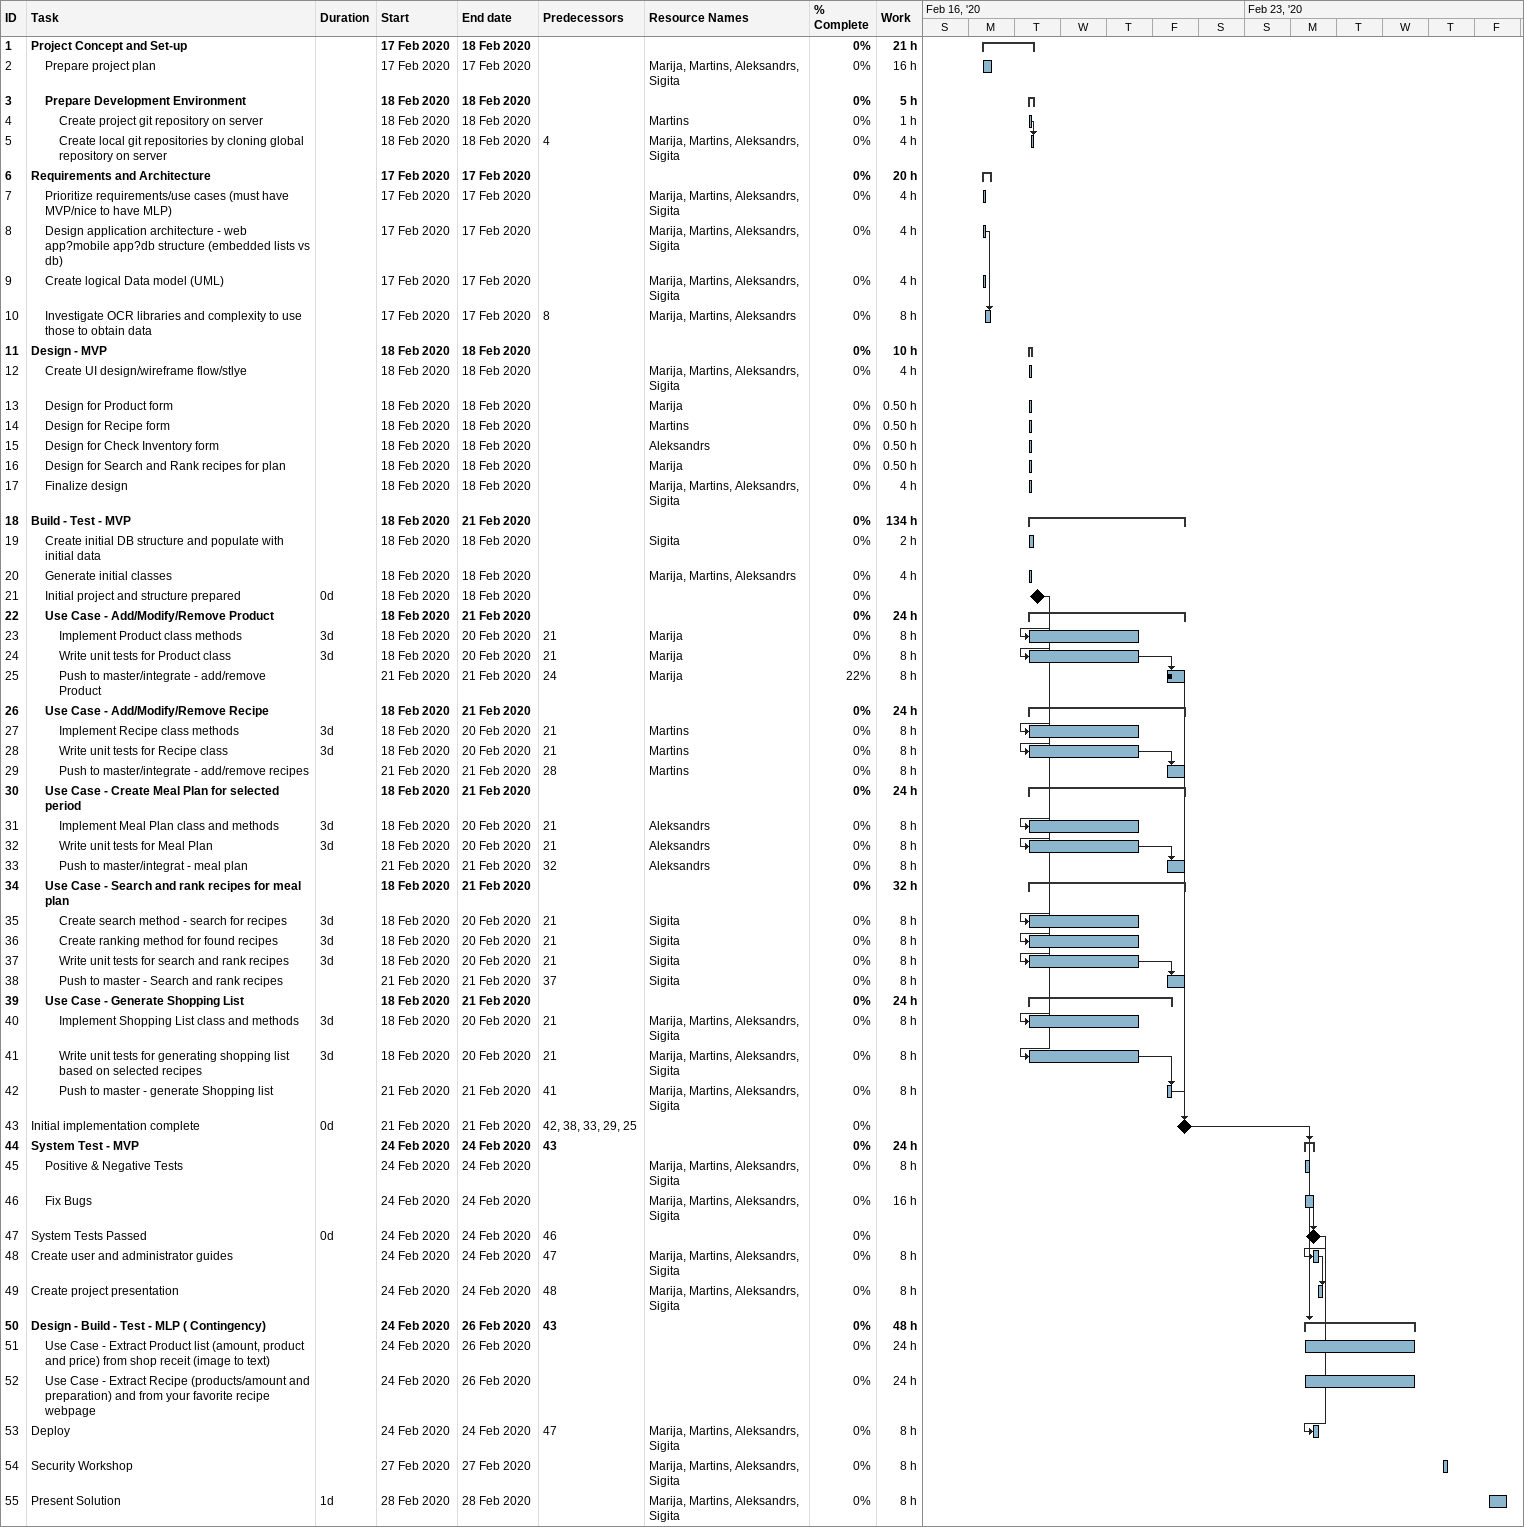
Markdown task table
| ID | Level | Task | Duration | Start | Finish | Predecessors | Resources | % complete | Work (h) |
|---|---|---|---|---|---|---|---|---|---|
| 1 | 1 | **Project Concept and Set-up** |  | 2020-02-17 | 2020-02-18 |  |  | 0 | 21 |
| 2 | 2 | Prepare project plan |  | 2020-02-17 | 2020-02-17 |  | Marija, Martins, Aleksandrs, Sigita | 0 | 16 |
| 3 | 2 | **Prepare Development Environment** |  | 2020-02-18 | 2020-02-18 |  |  | 0 | 5 |
| 4 | 3 | Create project git repository on server |  | 2020-02-18 | 2020-02-18 |  | Martins | 0 | 1 |
| 5 | 3 | Create local git repositories by cloning global repository on server |  | 2020-02-18 | 2020-02-18 | 4 | Marija, Martins, Aleksandrs, Sigita | 0 | 4 |
| 6 | 1 | **Requirements and Architecture** |  | 2020-02-17 | 2020-02-17 |  |  | 0 | 20 |
| 7 | 2 | Prioritize requirements/use cases (must have MVP/nice to have MLP) |  | 2020-02-17 | 2020-02-17 |  | Marija, Martins, Aleksandrs, Sigita | 0 | 4 |
| 8 | 2 | Design application architecture - web app?mobile app?db structure (embedded lists vs db) |  | 2020-02-17 | 2020-02-17 |  | Marija, Martins, Aleksandrs, Sigita | 0 | 4 |
| 9 | 2 | Create logical Data model (UML) |  | 2020-02-17 | 2020-02-17 |  | Marija, Martins, Aleksandrs, Sigita | 0 | 4 |
| 10 | 2 | Investigate OCR libraries and complexity to use those to obtain data |  | 2020-02-17 | 2020-02-17 | 8 | Marija, Martins, Aleksandrs | 0 | 8 |
| 11 | 1 | **Design - MVP** |  | 2020-02-18 | 2020-02-18 |  |  | 0 | 10 |
| 12 | 2 | Create UI design/wireframe flow/stlye |  | 2020-02-18 | 2020-02-18 |  | Marija, Martins, Aleksandrs, Sigita | 0 | 4 |
| 13 | 2 | Design for Product form |  | 2020-02-18 | 2020-02-18 |  | Marija | 0 | 0.50 |
| 14 | 2 | Design for Recipe form |  | 2020-02-18 | 2020-02-18 |  | Martins | 0 | 0.50 |
| 15 | 2 | Design for Check Inventory form |  | 2020-02-18 | 2020-02-18 |  | Aleksandrs | 0 | 0.50 |
| 16 | 2 | Design for Search and Rank recipes for plan |  | 2020-02-18 | 2020-02-18 |  | Marija | 0 | 0.50 |
| 17 | 2 | Finalize design |  | 2020-02-18 | 2020-02-18 |  | Marija, Martins, Aleksandrs, Sigita | 0 | 4 |
| 18 | 1 | **Build - Test - MVP** |  | 2020-02-18 | 2020-02-21 |  |  | 0 | 134 |
| 19 | 2 | Create initial DB structure and populate with initial data |  | 2020-02-18 | 2020-02-18 |  | Sigita | 0 | 2 |
| 20 | 2 | Generate initial classes |  | 2020-02-18 | 2020-02-18 |  | Marija, Martins, Aleksandrs | 0 | 4 |
| 21 | 2 | Initial project and structure prepared | 0d | 2020-02-18 | 2020-02-18 |  |  | 0 |  |
| 22 | 2 | **Use Case - Add/Modify/Remove Product** |  | 2020-02-18 | 2020-02-21 |  |  | 0 | 24 |
| 23 | 3 | Implement Product class methods | 3d | 2020-02-18 | 2020-02-20 | 21 | Marija | 0 | 8 |
| 24 | 3 | Write unit tests for Product class | 3d | 2020-02-18 | 2020-02-20 | 21 | Marija | 0 | 8 |
| 25 | 3 | Push to master/integrate - add/remove Product |  | 2020-02-21 | 2020-02-21 | 24 | Marija | 22 | 8 |
| 26 | 2 | **Use Case - Add/Modify/Remove Recipe** |  | 2020-02-18 | 2020-02-21 |  |  | 0 | 24 |
| 27 | 3 | Implement Recipe class methods | 3d | 2020-02-18 | 2020-02-20 | 21 | Martins | 0 | 8 |
| 28 | 3 | Write unit tests for Recipe class | 3d | 2020-02-18 | 2020-02-20 | 21 | Martins | 0 | 8 |
| 29 | 3 | Push to master/integrate - add/remove recipes |  | 2020-02-21 | 2020-02-21 | 28 | Martins | 0 | 8 |
| 30 | 2 | **Use Case - Create Meal Plan for selected period** |  | 2020-02-18 | 2020-02-21 |  |  | 0 | 24 |
| 31 | 3 | Implement Meal Plan class and methods | 3d | 2020-02-18 | 2020-02-20 | 21 | Aleksandrs | 0 | 8 |
| 32 | 3 | Write unit tests for Meal Plan | 3d | 2020-02-18 | 2020-02-20 | 21 | Aleksandrs | 0 | 8 |
| 33 | 3 | Push to master/integrat - meal plan |  | 2020-02-21 | 2020-02-21 | 32 | Aleksandrs | 0 | 8 |
| 34 | 2 | **Use Case - Search and rank recipes for meal plan** |  | 2020-02-18 | 2020-02-21 |  |  | 0 | 32 |
| 35 | 3 | Create search method - search for recipes | 3d | 2020-02-18 | 2020-02-20 | 21 | Sigita | 0 | 8 |
| 36 | 3 | Create ranking method for found recipes | 3d | 2020-02-18 | 2020-02-20 | 21 | Sigita | 0 | 8 |
| 37 | 3 | Write unit tests for search and rank recipes | 3d | 2020-02-18 | 2020-02-20 | 21 | Sigita | 0 | 8 |
| 38 | 3 | Push to master - Search and rank recipes |  | 2020-02-21 | 2020-02-21 | 37 | Sigita | 0 | 8 |
| 39 | 2 | **Use Case - Generate Shopping List** |  | 2020-02-18 | 2020-02-21 |  |  | 0 | 24 |
| 40 | 3 | Implement Shopping List class and methods | 3d | 2020-02-18 | 2020-02-20 | 21 | Marija, Martins, Aleksandrs, Sigita | 0 | 8 |
| 41 | 3 | Write unit tests for generating shopping list based on selected recipes | 3d | 2020-02-18 | 2020-02-20 | 21 | Marija, Martins, Aleksandrs, Sigita | 0 | 8 |
| 42 | 3 | Push to master - generate Shopping list |  | 2020-02-21 | 2020-02-21 | 41 | Marija, Martins, Aleksandrs, Sigita | 0 | 8 |
| 43 | 1 | Initial implementation complete | 0d | 2020-02-21 | 2020-02-21 | 42, 38, 33, 29, 25 |  | 0 |  |
| 44 | 1 | **System Test - MVP** |  | 2020-02-24 | 2020-02-24 | 43 |  | 0 | 24 |
| 45 | 2 | Positive & Negative Tests |  | 2020-02-24 | 2020-02-24 |  | Marija, Martins, Aleksandrs, Sigita | 0 | 8 |
| 46 | 2 | Fix Bugs |  | 2020-02-24 | 2020-02-24 |  | Marija, Martins, Aleksandrs, Sigita | 0 | 16 |
| 47 | 1 | System Tests Passed | 0d | 2020-02-24 | 2020-02-24 | 46 |  | 0 |  |
| 48 | 1 | Create user and administrator guides |  | 2020-02-24 | 2020-02-24 | 47 | Marija, Martins, Aleksandrs, Sigita | 0 | 8 |
| 49 | 1 | Create project presentation |  | 2020-02-24 | 2020-02-24 | 48 | Marija, Martins, Aleksandrs, Sigita | 0 | 8 |
| 50 | 1 | **Design - Build - Test - MLP ( Contingency)** |  | 2020-02-24 | 2020-02-26 | 43 |  | 0 | 48 |
| 51 | 2 | Use Case - Extract Product list (amount, product and price) from shop receit (image to text) |  | 2020-02-24 | 2020-02-26 |  |  | 0 | 24 |
| 52 | 2 | Use Case - Extract Recipe (products/amount and preparation) and from your favorite recipe webpage |  | 2020-02-24 | 2020-02-26 |  |  | 0 | 24 |
| 53 | 1 | Deploy |  | 2020-02-24 | 2020-02-24 | 47 | Marija, Martins, Aleksandrs, Sigita | 0 | 8 |
| 54 | 1 | Security Workshop |  | 2020-02-27 | 2020-02-27 |  | Marija, Martins, Aleksandrs, Sigita | 0 | 8 |
| 55 | 1 | Present Solution | 1d | 2020-02-28 | 2020-02-28 |  | Marija, Martins, Aleksandrs, Sigita | 0 | 8 |
